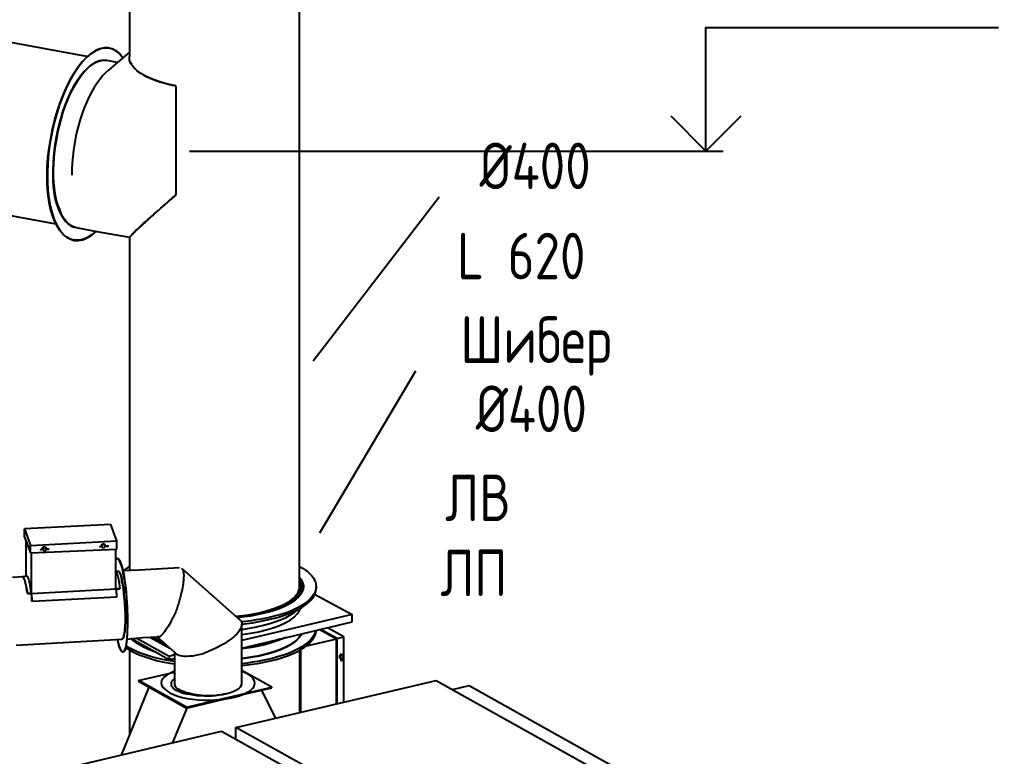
# Model space of a CAD drawing. Header units: metres. Extents: x 20 to 415, y 5 to 292.
# Drawn here: x 264.24 to 288.69, y 175.1 to 193.51 of the extents above; entities that cross this region are included whole.
import ezdxf

# ---------------------------------------------------------------- set-up
doc = ezdxf.new("R2010")
doc.units = ezdxf.units.M
for name, color, linetype in [('АРМАТУРА', 8, 'Continuous'), ('ВОЗДУХОВОДЫ', 7, 'Continuous'), ('ОБОЗНАЧЕНИЯ', 7, 'Continuous'), ('ОБОРУДОВАНИЕ', 8, 'Continuous')]:
    doc.layers.add(name, color=color, linetype=linetype)
doc.styles.add('GOST', font='isocpeur.ttf')

msp = doc.modelspace()

# ---------------------------------------------------------------- linework, layer by layer
at = {"layer": 'АРМАТУРА'}
for points in [[(266.518, 180.898), (264.365, 180.786)], [(266.668, 180.486), (266.518, 180.898)], [(264.365, 180.786), (264.514, 180.374)], [(264.365, 180.58), (264.365, 180.786)], [(264.365, 180.58), (264.514, 180.187)], [(264.402, 180.505), (264.402, 179.606)], [(264.514, 180.374), (266.668, 180.486)], [(266.293, 180.374), (266.294, 180.38), (266.295, 180.385), (266.298, 180.391), (266.301, 180.395), (266.305, 180.4), (266.309, 180.404), (266.314, 180.407), (266.32, 180.41), (266.325, 180.411), (266.331, 180.412), (266.336, 180.412), (266.342, 180.411), (266.347, 180.411), (266.352, 180.41), (266.356, 180.409), (266.36, 180.408), (266.364, 180.405), (266.366, 180.402), (266.368, 180.398), (266.368, 180.393)], [(266.368, 180.374), (266.368, 180.379), (266.366, 180.383), (266.364, 180.386), (266.36, 180.389), (266.356, 180.391), (266.352, 180.392), (266.347, 180.392), (266.342, 180.393), (266.336, 180.393), (266.331, 180.393), (266.325, 180.392), (266.32, 180.391), (266.314, 180.388), (266.309, 180.385), (266.305, 180.381), (266.301, 180.377), (266.298, 180.372), (266.295, 180.366), (266.294, 180.361), (266.293, 180.355)], [(266.668, 180.281), (266.668, 180.486)], [(264.514, 180.187), (264.514, 180.374)], [(264.514, 180.187), (266.668, 180.281)], [(264.533, 180.187), (264.533, 179.176)], [(264.758, 180.262), (264.814, 180.299)], [(264.833, 180.281), (264.777, 180.262)], [(264.833, 180.281), (264.777, 180.262)], [(264.814, 180.299), (264.815, 180.305), (264.816, 180.31), (264.819, 180.316), (264.822, 180.321), (264.826, 180.325), (264.83, 180.329), (264.835, 180.332), (264.84, 180.335), (264.846, 180.336), (264.851, 180.337), (264.857, 180.337), (264.863, 180.336), (264.868, 180.336), (264.874, 180.336), (264.88, 180.334), (264.885, 180.333), (264.891, 180.33), (264.896, 180.327), (264.902, 180.323), (264.908, 180.318)], [(264.908, 180.299), (264.907, 180.304), (264.906, 180.308), (264.903, 180.312), (264.9, 180.314), (264.896, 180.316), (264.892, 180.317), (264.887, 180.318), (264.881, 180.318), (264.876, 180.318), (264.87, 180.318), (264.86, 180.317), (264.852, 180.316), (264.846, 180.313), (264.841, 180.31), (264.837, 180.306), (264.835, 180.302), (264.834, 180.297), (264.833, 180.292), (264.833, 180.286), (264.833, 180.281)], [(264.833, 180.281), (264.833, 180.275), (264.833, 180.271), (264.833, 180.268), (264.833, 180.266), (264.833, 180.264), (264.833, 180.263), (264.833, 180.262), (264.833, 180.262), (264.833, 180.262), (264.833, 180.262)], [(264.833, 180.262), (264.833, 180.257), (264.835, 180.253), (264.837, 180.249), (264.841, 180.247), (264.845, 180.245), (264.849, 180.244), (264.854, 180.244), (264.859, 180.243), (264.865, 180.243), (264.87, 180.243), (264.876, 180.244), (264.881, 180.245), (264.887, 180.248), (264.892, 180.251), (264.896, 180.255), (264.9, 180.259), (264.903, 180.264), (264.906, 180.269), (264.907, 180.275), (264.908, 180.281)], [(264.964, 180.262), (264.889, 180.281)], [(264.964, 180.281), (264.889, 180.281)], [(264.908, 180.281), (264.908, 180.286), (264.908, 180.29), (264.908, 180.293), (264.908, 180.295), (264.908, 180.297), (264.908, 180.298), (264.908, 180.299), (264.908, 180.299), (264.908, 180.299), (264.908, 180.299)], [(264.908, 180.299), (264.983, 180.281)], [(266.237, 180.337), (266.293, 180.374)], [(266.312, 180.355), (266.256, 180.337)], [(266.312, 180.355), (266.256, 180.337)], [(266.293, 180.337), (266.298, 180.332), (266.303, 180.328), (266.306, 180.325), (266.31, 180.322), (266.314, 180.32), (266.319, 180.319), (266.324, 180.319), (266.331, 180.318), (266.339, 180.318), (266.349, 180.318), (266.354, 180.319), (266.359, 180.32), (266.362, 180.323), (266.365, 180.326), (266.368, 180.33), (266.371, 180.334), (266.374, 180.339), (266.378, 180.344), (266.382, 180.35), (266.387, 180.355)], [(266.293, 180.355), (266.293, 180.35), (266.293, 180.346), (266.293, 180.343), (266.293, 180.341), (266.293, 180.339), (266.293, 180.338), (266.293, 180.337), (266.293, 180.337), (266.293, 180.337), (266.293, 180.337)], [(266.387, 180.355), (266.387, 180.36), (266.387, 180.365), (266.386, 180.368), (266.386, 180.37), (266.385, 180.372), (266.383, 180.373), (266.38, 180.374), (266.377, 180.374), (266.373, 180.374), (266.368, 180.374)], [(266.368, 180.374), (266.462, 180.355)], [(266.424, 180.337), (266.368, 180.355)], [(266.424, 180.355), (266.368, 180.355)], [(266.462, 180.355), (266.424, 180.337)], [(266.462, 180.355), (266.424, 180.355)], [(266.649, 179.288), (266.649, 180.281)], [(266.649, 179.7), (266.66, 179.685), (266.671, 179.665), (266.682, 179.637), (266.693, 179.604), (266.703, 179.564), (266.712, 179.519), (266.721, 179.469), (266.729, 179.414), (266.736, 179.353), (266.743, 179.288)], [(264.327, 179.588), (264.322, 179.588), (264.318, 179.588), (264.315, 179.588), (264.313, 179.588), (264.311, 179.588), (264.31, 179.588), (264.309, 179.588), (264.309, 179.588), (264.309, 179.588), (264.309, 179.588)], [(264.421, 179.606), (264.327, 179.588)], [(264.44, 179.176), (264.428, 179.251), (264.417, 179.319), (264.406, 179.38), (264.395, 179.434), (264.383, 179.48), (264.372, 179.518), (264.361, 179.548), (264.35, 179.57), (264.338, 179.583), (264.327, 179.588)], [(264.365, 179.513), (264.371, 179.494), (264.378, 179.471), (264.386, 179.444), (264.394, 179.413), (264.402, 179.38), (264.411, 179.343), (264.419, 179.304), (264.426, 179.263), (264.433, 179.22), (264.44, 179.176)], [(264.533, 179.176), (264.526, 179.252), (264.518, 179.321), (264.508, 179.384), (264.496, 179.441), (264.484, 179.489), (264.471, 179.53), (264.458, 179.563), (264.445, 179.587), (264.433, 179.602), (264.421, 179.606)], [(264.44, 179.176), (264.533, 179.176)], [(264.533, 179.176), (264.44, 179.176)], [(264.533, 179.176), (266.649, 179.288)], [(264.552, 178.97), (264.552, 178.992), (264.552, 179.015), (264.551, 179.037), (264.551, 179.059), (264.55, 179.08), (264.548, 179.101), (264.546, 179.121), (264.542, 179.14), (264.538, 179.158), (264.533, 179.176)], [(264.571, 178.97), (264.566, 178.992), (264.561, 179.015), (264.558, 179.037), (264.555, 179.059), (264.552, 179.08), (264.549, 179.101), (264.546, 179.121), (264.543, 179.14), (264.538, 179.158), (264.533, 179.176)], [(266.649, 179.288), (266.743, 179.288)], [(266.743, 179.288), (266.649, 179.288)], [(266.649, 179.288), (266.65, 179.266), (266.651, 179.245), (266.653, 179.225), (266.655, 179.205), (266.658, 179.185), (266.661, 179.166), (266.664, 179.146), (266.666, 179.125), (266.667, 179.104), (266.668, 179.082)], [(266.668, 179.082), (264.571, 178.97)], [(272.154, 178.034), (271.723, 178.277)], [(272.172, 178.052), (271.76, 178.277)], [(272.341, 178.09), (271.929, 178.315)], [(272.154, 178.034), (271.367, 177.846)], [(272.154, 176.405), (272.154, 178.034)], [(272.172, 178.052), (272.341, 178.09)], [(272.172, 176.423), (272.172, 178.052)], [(272.341, 176.461), (272.341, 178.09)], [(271.236, 177.753), (271.236, 177.752), (271.236, 177.751), (271.236, 177.749), (271.236, 177.746), (271.236, 177.743), (271.236, 177.741), (271.236, 177.738), (271.236, 177.736), (271.236, 177.735), (271.236, 177.734)], [(271.236, 177.734), (271.236, 176.199)], [(271.255, 176.199), (271.255, 177.772)], [(271.255, 177.772), (271.255, 177.766), (271.255, 177.76), (271.255, 177.755), (271.255, 177.749), (271.255, 177.743), (271.255, 177.738), (271.255, 177.732), (271.255, 177.727), (271.255, 177.721), (271.255, 177.715)], [(271.255, 177.715), (271.255, 176.199)], [(272.247, 177.641), (272.247, 177.635), (272.245, 177.631), (272.243, 177.628), (272.241, 177.625), (272.238, 177.622), (272.235, 177.619), (272.233, 177.616), (272.231, 177.612), (272.229, 177.608), (272.229, 177.603), (272.229, 177.597), (272.229, 177.592), (272.229, 177.587), (272.23, 177.582), (272.231, 177.577), (272.233, 177.573), (272.235, 177.57), (272.238, 177.568), (272.242, 177.566), (272.247, 177.566)], [(272.247, 177.641), (272.285, 177.678)], [(272.266, 177.547), (272.261, 177.547), (272.257, 177.549), (272.254, 177.552), (272.251, 177.555), (272.25, 177.559), (272.249, 177.563), (272.248, 177.568), (272.247, 177.573), (272.247, 177.579), (272.247, 177.584), (272.248, 177.59), (272.249, 177.595), (272.251, 177.601), (272.254, 177.606), (272.257, 177.61), (272.259, 177.614), (272.262, 177.617), (272.264, 177.62), (272.265, 177.621), (272.266, 177.622)], [(272.303, 177.659), (272.266, 177.622)], [(272.285, 177.472), (272.266, 177.547)], [(272.266, 177.547), (272.303, 177.491)], [(272.322, 177.659), (272.285, 177.622)], [(272.285, 177.622), (272.29, 177.622), (272.294, 177.622), (272.297, 177.622), (272.299, 177.622), (272.301, 177.622), (272.302, 177.622), (272.303, 177.622), (272.303, 177.622), (272.303, 177.622), (272.303, 177.622)], [(272.303, 177.622), (272.304, 177.621), (272.305, 177.62), (272.308, 177.617), (272.31, 177.614), (272.313, 177.61), (272.316, 177.606), (272.318, 177.601), (272.32, 177.595), (272.322, 177.59), (272.322, 177.584), (272.317, 177.579), (272.313, 177.575), (272.309, 177.572), (272.306, 177.568), (272.303, 177.566), (272.301, 177.563), (272.297, 177.56), (272.294, 177.556), (272.29, 177.552), (272.285, 177.547)], [(272.285, 177.566), (272.322, 177.491)]]:
    msp.add_lwpolyline(points, dxfattribs=at)
at = {"layer": 'ВОЗДУХОВОДЫ'}
for points in [[(266.986, 193.986), (266.986, 192.582)], [(271.236, 179.344), (271.236, 193.986)], [(265.919, 192.582), (261.032, 193.481)], [(266.031, 188.126), (265.925, 188.059), (265.819, 188.015), (265.715, 187.995), (265.614, 187.997), (265.516, 188.023), (265.423, 188.07), (265.335, 188.14), (265.254, 188.232), (265.18, 188.346), (265.114, 188.481), (265.057, 188.636), (265.01, 188.805), (264.974, 188.989), (264.948, 189.185), (264.934, 189.392), (264.929, 189.609), (264.935, 189.833), (264.952, 190.064), (264.981, 190.301), (265.02, 190.541), (265.069, 190.78), (265.127, 191.013), (265.193, 191.238), (265.266, 191.454), (265.345, 191.66), (265.431, 191.853), (265.523, 192.032), (265.619, 192.195), (265.72, 192.342), (265.825, 192.469), (265.937, 192.582), (266.049, 192.671), (266.159, 192.739), (266.266, 192.783), (266.371, 192.804), (266.471, 192.803), (266.567, 192.778), (266.657, 192.73), (266.741, 192.658), (266.817, 192.563)], [(266.817, 192.563), (266.736, 192.658), (266.648, 192.729), (266.554, 192.777), (266.456, 192.801), (266.354, 192.802), (266.249, 192.779), (266.14, 192.732), (266.03, 192.662), (265.919, 192.568), (265.806, 192.451), (265.696, 192.307), (265.591, 192.147), (265.492, 191.971), (265.399, 191.781), (265.313, 191.578), (265.233, 191.363), (265.162, 191.137), (265.099, 190.902), (265.046, 190.66), (265.001, 190.41), (264.968, 190.165), (264.947, 189.924), (264.937, 189.691), (264.939, 189.465), (264.952, 189.249), (264.976, 189.044), (265.01, 188.852), (265.054, 188.675), (265.107, 188.513), (265.17, 188.369), (265.246, 188.246), (265.329, 188.147), (265.417, 188.071), (265.511, 188.02), (265.61, 187.992), (265.713, 187.989), (265.82, 188.01), (265.931, 188.055), (266.045, 188.125), (266.162, 188.219)], [(266.986, 192.694), (266.462, 192.245)], [(266.424, 192.488), (266.333, 192.494), (266.241, 192.478), (266.147, 192.442), (266.053, 192.385), (265.959, 192.31), (265.865, 192.217), (265.772, 192.107), (265.681, 191.981), (265.593, 191.839), (265.507, 191.683), (265.431, 191.509), (265.361, 191.326), (265.298, 191.134), (265.242, 190.936), (265.193, 190.733), (265.152, 190.527), (265.12, 190.318), (265.096, 190.11), (265.081, 189.903), (265.076, 189.698)], [(266.424, 192.488), (266.356, 192.493), (266.285, 192.486), (266.213, 192.466), (266.14, 192.434), (266.066, 192.39), (265.992, 192.333), (265.917, 192.264), (265.842, 192.183), (265.768, 192.089), (265.694, 191.983), (265.623, 191.872), (265.555, 191.752), (265.491, 191.625), (265.431, 191.49), (265.376, 191.348), (265.325, 191.201), (265.278, 191.048), (265.237, 190.889), (265.201, 190.726), (265.17, 190.56), (265.139, 190.392), (265.116, 190.226), (265.098, 190.062), (265.088, 189.901), (265.083, 189.743), (265.085, 189.589), (265.093, 189.44), (265.106, 189.295), (265.126, 189.157), (265.151, 189.024), (265.181, 188.905), (265.216, 188.796), (265.256, 188.696), (265.299, 188.607), (265.348, 188.528), (265.4, 188.461), (265.458, 188.405), (265.52, 188.362), (265.586, 188.331), (265.657, 188.313)], [(265.657, 188.313), (265.586, 188.331), (265.52, 188.362), (265.458, 188.406), (265.4, 188.462), (265.348, 188.531), (265.299, 188.611), (265.256, 188.702), (265.216, 188.805), (265.181, 188.919), (265.151, 189.043), (265.126, 189.171), (265.106, 189.305), (265.093, 189.446), (265.085, 189.593), (265.083, 189.745), (265.088, 189.902), (265.098, 190.062), (265.116, 190.226), (265.139, 190.392), (265.17, 190.56), (265.201, 190.726), (265.237, 190.889), (265.278, 191.048), (265.325, 191.201), (265.376, 191.348), (265.431, 191.49), (265.491, 191.625), (265.555, 191.752), (265.623, 191.872), (265.694, 191.983), (265.768, 192.089), (265.842, 192.183), (265.917, 192.264), (265.992, 192.333), (266.066, 192.39), (266.14, 192.434), (266.213, 192.466), (266.286, 192.486), (266.356, 192.493), (266.424, 192.488)], [(265.132, 190.391), (265.163, 190.565), (265.2, 190.736), (265.241, 190.905), (265.287, 191.069), (265.338, 191.229), (265.394, 191.383), (265.454, 191.531), (265.518, 191.672), (265.585, 191.804), (265.657, 191.926), (265.731, 192.043), (265.807, 192.147), (265.884, 192.237), (265.962, 192.313), (266.04, 192.376), (266.119, 192.425), (266.197, 192.461), (266.274, 192.484), (266.35, 192.493), (266.424, 192.488)], [(266.686, 192.432), (266.424, 192.488)], [(266.424, 192.488), (266.424, 192.488), (266.424, 192.488)], [(268.147, 191.852), (267.94, 191.896), (267.749, 191.949), (267.575, 192.011), (267.42, 192.079), (267.286, 192.154), (267.174, 192.233), (267.086, 192.317), (267.024, 192.403), (266.99, 192.492), (266.986, 192.582)], [(267.005, 192.451), (267.005, 192.45), (267.005, 192.449), (267.005, 192.447), (267.006, 192.444), (267.007, 192.441), (267.009, 192.439), (267.011, 192.436), (267.014, 192.434), (267.018, 192.433), (267.023, 192.432), (267.024, 192.426), (267.025, 192.421), (267.028, 192.415), (267.03, 192.41), (267.033, 192.404), (267.036, 192.398), (267.038, 192.393), (267.04, 192.387), (267.042, 192.381), (267.042, 192.376), (267.048, 192.37), (267.053, 192.364), (267.059, 192.359), (267.065, 192.352), (267.07, 192.345), (267.076, 192.338), (267.081, 192.33), (267.087, 192.321), (267.093, 192.312), (267.098, 192.301), (267.104, 192.295), (267.112, 192.29), (267.119, 192.284), (267.127, 192.277), (267.136, 192.271), (267.144, 192.263), (267.152, 192.255), (267.16, 192.246), (267.167, 192.237), (267.173, 192.226), (267.179, 192.22), (267.186, 192.215), (267.195, 192.209), (267.204, 192.204), (267.213, 192.198), (267.223, 192.192), (267.234, 192.187), (267.245, 192.181), (267.256, 192.175), (267.267, 192.17), (267.278, 192.164), (267.289, 192.157), (267.301, 192.149), (267.312, 192.141), (267.323, 192.132), (267.334, 192.124), (267.345, 192.116), (267.357, 192.108), (267.368, 192.101), (267.379, 192.095), (267.39, 192.09), (267.4, 192.086), (267.409, 192.082), (267.418, 192.079), (267.426, 192.076), (267.434, 192.073), (267.443, 192.07), (267.452, 192.067), (267.462, 192.063), (267.473, 192.058), (267.484, 192.052), (267.495, 192.046), (267.506, 192.041), (267.517, 192.036), (267.527, 192.032), (267.536, 192.028), (267.545, 192.025), (267.553, 192.022), (267.56, 192.021), (267.566, 192.02), (267.577, 192.015), (267.587, 192.011), (267.596, 192.007), (267.603, 192.004), (267.611, 192.001), (267.618, 191.999), (267.624, 191.996), (267.63, 191.992), (267.636, 191.988), (267.641, 191.983), (267.652, 191.982), (267.662, 191.981), (267.67, 191.979), (267.678, 191.976), (267.686, 191.973), (267.693, 191.97), (267.699, 191.968), (267.705, 191.966), (267.711, 191.964), (267.716, 191.964), (267.727, 191.959), (267.737, 191.955), (267.745, 191.952), (267.753, 191.949), (267.761, 191.948), (267.767, 191.947), (267.774, 191.946), (267.78, 191.945), (267.785, 191.945), (267.791, 191.945), (267.802, 191.94), (267.811, 191.936), (267.82, 191.933), (267.828, 191.931), (267.836, 191.929), (267.842, 191.928), (267.849, 191.927), (267.855, 191.927), (267.86, 191.926), (267.866, 191.926), (267.872, 191.921), (267.877, 191.917), (267.883, 191.914), (267.888, 191.912), (267.894, 191.91), (267.9, 191.909), (267.905, 191.908), (267.911, 191.908), (267.917, 191.908), (267.922, 191.908), (267.928, 191.907), (267.933, 191.906), (267.939, 191.904), (267.945, 191.901), (267.95, 191.898), (267.956, 191.896), (267.961, 191.893), (267.967, 191.891), (267.973, 191.89), (267.978, 191.889), (267.979, 191.889), (267.98, 191.889), (267.983, 191.889), (267.986, 191.889), (267.99, 191.889), (267.994, 191.889), (267.999, 191.889), (268.005, 191.889), (268.01, 191.889), (268.016, 191.889), (268.016, 191.889), (268.018, 191.889), (268.02, 191.889), (268.022, 191.888), (268.025, 191.887), (268.028, 191.885), (268.031, 191.883), (268.033, 191.879), (268.034, 191.875), (268.034, 191.87), (268.04, 191.87), (268.044, 191.87), (268.047, 191.87), (268.049, 191.87), (268.051, 191.87), (268.052, 191.87), (268.053, 191.87), (268.053, 191.87), (268.053, 191.87), (268.053, 191.87), (268.058, 191.87), (268.063, 191.87), (268.066, 191.87), (268.069, 191.87), (268.072, 191.87), (268.075, 191.87), (268.078, 191.87), (268.081, 191.87), (268.086, 191.87), (268.109, 191.87), (268.114, 191.865), (268.119, 191.861), (268.122, 191.858), (268.124, 191.856), (268.126, 191.854), (268.127, 191.853), (268.128, 191.852), (268.128, 191.852), (268.128, 191.852), (268.147, 191.852)], [(266.462, 192.245), (266.389, 192.178), (266.316, 192.099), (266.245, 192.011), (266.174, 191.914), (266.106, 191.807), (266.04, 191.692), (265.976, 191.569), (265.916, 191.439), (265.859, 191.302), (265.806, 191.159), (265.758, 191.011), (265.714, 190.861), (265.676, 190.708), (265.641, 190.554), (265.612, 190.398), (265.588, 190.242), (265.569, 190.086), (265.555, 189.931), (265.547, 189.776), (265.544, 189.623)], [(268.147, 191.852), (268.147, 189.137)], [(265.657, 188.313), (265.591, 188.33), (265.529, 188.359), (265.47, 188.4), (265.414, 188.452), (265.362, 188.514), (265.313, 188.587), (265.267, 188.669), (265.225, 188.76), (265.186, 188.86), (265.151, 188.968), (265.126, 189.09), (265.106, 189.217), (265.092, 189.35), (265.083, 189.488), (265.079, 189.631), (265.08, 189.777), (265.086, 189.927), (265.097, 190.08), (265.112, 190.235), (265.132, 190.391)], [(265.076, 189.698), (265.078, 189.587), (265.083, 189.479), (265.091, 189.373), (265.103, 189.271), (265.118, 189.172), (265.137, 189.077), (265.159, 188.986), (265.184, 188.9), (265.213, 188.819), (265.245, 188.743), (265.274, 188.668), (265.307, 188.6), (265.343, 188.538), (265.382, 188.484), (265.423, 188.437), (265.466, 188.397), (265.511, 188.365), (265.558, 188.34), (265.607, 188.322), (265.657, 188.313)], [(260.264, 189.305), (265.151, 188.406)], [(266.986, 188.069), (266.987, 188.069), (266.988, 188.07), (266.99, 188.07), (266.993, 188.071), (266.995, 188.072), (266.998, 188.074), (267.001, 188.076), (267.003, 188.079), (267.004, 188.083), (267.005, 188.088), (267.005, 188.089), (267.007, 188.09), (267.009, 188.093), (267.013, 188.096), (267.016, 188.1), (267.021, 188.104), (267.026, 188.109), (267.031, 188.115), (267.037, 188.12), (267.042, 188.126), (267.048, 188.131), (267.053, 188.137), (267.059, 188.142), (267.065, 188.148), (267.07, 188.154), (267.076, 188.159), (267.081, 188.165), (267.087, 188.171), (267.093, 188.176), (267.098, 188.182), (267.104, 188.187), (267.11, 188.193), (267.115, 188.199), (267.121, 188.206), (267.126, 188.212), (267.132, 188.22), (267.138, 188.228), (267.143, 188.236), (267.149, 188.246), (267.154, 188.257), (267.165, 188.262), (267.175, 188.268), (267.184, 188.274), (267.193, 188.28), (267.201, 188.287), (267.21, 188.295), (267.219, 188.303), (267.227, 188.311), (267.237, 188.321), (267.248, 188.332), (267.259, 188.342), (267.269, 188.352), (267.278, 188.361), (267.286, 188.37), (267.295, 188.378), (267.303, 188.387), (267.312, 188.396), (267.321, 188.405), (267.331, 188.415), (267.342, 188.425), (267.353, 188.436), (267.364, 188.446), (267.375, 188.455), (267.387, 188.464), (267.398, 188.472), (267.409, 188.48), (267.42, 188.489), (267.432, 188.498), (267.443, 188.508), (267.454, 188.519), (267.465, 188.53), (267.477, 188.541), (267.488, 188.553), (267.5, 188.564), (267.513, 188.575), (267.526, 188.586), (267.539, 188.597), (267.553, 188.609), (267.569, 188.62), (267.585, 188.631), (267.591, 188.637), (267.596, 188.642), (267.602, 188.648), (267.608, 188.654), (267.613, 188.659), (267.619, 188.665), (267.624, 188.67), (267.63, 188.676), (267.636, 188.682), (267.641, 188.687), (267.647, 188.693), (267.653, 188.699), (267.659, 188.704), (267.665, 188.71), (267.672, 188.715), (267.679, 188.721), (267.687, 188.727), (267.696, 188.732), (267.705, 188.738), (267.716, 188.743), (267.722, 188.749), (267.727, 188.755), (267.733, 188.76), (267.739, 188.766), (267.744, 188.772), (267.75, 188.777), (267.755, 188.783), (267.761, 188.788), (267.767, 188.794), (267.772, 188.8), (267.783, 188.81), (267.793, 188.82), (267.802, 188.829), (267.809, 188.837), (267.817, 188.844), (267.824, 188.851), (267.83, 188.857), (267.836, 188.863), (267.842, 188.869), (267.847, 188.875), (267.853, 188.88), (267.86, 188.886), (267.868, 188.891), (267.876, 188.897), (267.885, 188.903), (267.893, 188.908), (267.901, 188.914), (267.909, 188.919), (267.916, 188.925), (267.922, 188.931), (267.927, 188.936), (267.931, 188.94), (267.935, 188.944), (267.938, 188.947), (267.941, 188.949), (267.944, 188.952), (267.947, 188.955), (267.95, 188.959), (267.955, 188.963), (267.96, 188.968), (267.965, 188.973), (267.969, 188.978), (267.972, 188.981), (267.975, 188.984), (267.978, 188.987), (267.981, 188.99), (267.984, 188.993), (267.988, 188.996), (267.992, 189.001), (267.997, 189.006), (268.002, 189.006), (268.006, 189.008), (268.01, 189.01), (268.013, 189.012), (268.016, 189.015), (268.019, 189.018), (268.022, 189.02), (268.025, 189.022), (268.029, 189.024), (268.034, 189.024), (268.035, 189.029), (268.037, 189.034), (268.039, 189.037), (268.041, 189.039), (268.044, 189.041), (268.047, 189.042), (268.049, 189.043), (268.051, 189.043), (268.053, 189.043), (268.053, 189.043), (268.054, 189.048), (268.055, 189.052), (268.057, 189.055), (268.06, 189.058), (268.063, 189.06), (268.065, 189.061), (268.068, 189.061), (268.07, 189.062), (268.071, 189.062), (268.072, 189.062), (268.077, 189.067), (268.081, 189.071), (268.084, 189.074), (268.087, 189.077), (268.088, 189.078), (268.09, 189.079), (268.09, 189.08), (268.09, 189.08), (268.091, 189.081), (268.091, 189.081), (268.096, 189.081), (268.1, 189.083), (268.103, 189.085), (268.105, 189.087), (268.107, 189.09), (268.108, 189.093), (268.109, 189.095), (268.109, 189.097), (268.109, 189.099), (268.109, 189.099), (268.11, 189.099), (268.111, 189.099), (268.113, 189.1), (268.116, 189.101), (268.119, 189.102), (268.122, 189.103), (268.124, 189.106), (268.126, 189.109), (268.128, 189.113), (268.128, 189.118), (268.133, 189.118), (268.137, 189.118), (268.14, 189.118), (268.143, 189.118), (268.145, 189.118), (268.146, 189.118), (268.146, 189.118), (268.147, 189.118), (268.147, 189.118), (268.147, 189.118), (268.147, 189.123), (268.147, 189.127), (268.147, 189.13), (268.147, 189.133), (268.147, 189.134), (268.147, 189.136), (268.147, 189.136), (268.147, 189.136), (268.147, 189.137), (268.147, 189.137)], [(267.042, 188.126), (267.042, 188.126), (267.056, 188.144), (267.073, 188.164), (267.095, 188.186), (267.119, 188.21), (267.148, 188.236), (267.178, 188.263), (267.212, 188.292), (267.247, 188.323), (267.284, 188.355), (267.323, 188.388), (267.387, 188.451), (267.455, 188.516), (267.528, 188.583), (267.605, 188.653), (267.686, 188.725), (267.771, 188.799), (267.859, 188.875), (267.952, 188.954), (268.047, 189.035), (268.147, 189.118), (268.147, 189.119), (268.147, 189.12), (268.147, 189.122), (268.147, 189.125), (268.147, 189.127), (268.147, 189.13), (268.147, 189.133), (268.147, 189.135), (268.147, 189.136), (268.147, 189.137)], [(265.657, 188.313), (266.125, 188.219)], [(265.657, 188.313), (265.657, 188.313), (265.657, 188.313)], [(266.162, 188.219), (266.146, 188.208), (266.132, 188.197), (266.12, 188.186), (266.108, 188.176), (266.097, 188.166), (266.085, 188.156), (266.074, 188.147), (266.061, 188.139), (266.047, 188.132), (266.031, 188.126)], [(266.125, 188.219), (266.986, 188.069)], [(266.986, 188.069), (266.986, 179.738)], [(266.649, 180.018), (266.666, 180.04), (266.683, 180.05), (266.7, 180.048), (266.718, 180.033), (266.736, 180.007), (266.754, 179.969), (266.773, 179.919), (266.793, 179.857), (266.814, 179.784), (266.836, 179.7), (266.852, 179.607), (266.867, 179.508), (266.881, 179.404), (266.893, 179.295), (266.904, 179.183), (266.913, 179.068), (266.92, 178.951), (266.925, 178.833), (266.929, 178.714), (266.93, 178.595), (266.934, 178.475), (266.935, 178.362), (266.933, 178.257), (266.929, 178.159), (266.923, 178.069), (266.915, 177.987), (266.906, 177.915), (266.896, 177.851), (266.885, 177.797), (266.874, 177.753), (266.856, 177.726), (266.838, 177.712), (266.819, 177.711), (266.8, 177.722), (266.78, 177.746), (266.76, 177.781), (266.741, 177.828), (266.722, 177.886), (266.704, 177.955), (266.686, 178.034)], [(266.649, 180.018), (266.655, 180.033), (266.662, 180.043), (266.67, 180.049), (266.679, 180.05), (266.689, 180.046), (266.699, 180.039), (266.709, 180.026), (266.72, 180.009), (266.731, 179.988), (266.743, 179.962)], [(266.743, 179.962), (266.759, 179.924), (266.776, 179.876), (266.793, 179.819), (266.809, 179.755), (266.825, 179.684), (266.84, 179.606), (266.854, 179.524), (266.868, 179.436), (266.881, 179.345), (266.892, 179.251), (266.903, 179.149), (266.912, 179.047), (266.92, 178.944), (266.927, 178.842), (266.932, 178.741), (266.936, 178.64), (266.937, 178.541), (266.937, 178.444), (266.934, 178.35), (266.93, 178.258), (266.929, 178.172), (266.925, 178.092), (266.92, 178.02), (266.913, 177.954), (266.904, 177.896), (266.893, 177.845), (266.881, 177.801), (266.867, 177.765), (266.852, 177.736), (266.836, 177.715), (266.824, 177.709), (266.812, 177.711), (266.798, 177.722), (266.784, 177.741), (266.768, 177.769), (266.753, 177.806), (266.737, 177.851), (266.72, 177.904), (266.703, 177.965), (266.686, 178.034)], [(266.705, 179.719), (266.649, 179.719)], [(266.705, 179.719), (266.716, 179.721), (266.727, 179.717), (266.738, 179.706), (266.749, 179.69), (266.759, 179.667), (266.769, 179.639), (266.777, 179.606), (266.785, 179.567), (266.793, 179.524), (266.799, 179.475), (266.809, 179.429), (266.819, 179.379), (266.828, 179.327), (266.836, 179.271), (266.843, 179.213), (266.85, 179.153), (266.856, 179.091), (266.862, 179.027), (266.868, 178.962), (266.874, 178.895), (266.879, 178.828), (266.883, 178.761), (266.885, 178.694), (266.887, 178.629), (266.888, 178.565), (266.887, 178.503), (266.885, 178.442), (266.883, 178.385), (266.879, 178.329), (266.874, 178.277), (266.868, 178.234), (266.862, 178.194), (266.856, 178.159), (266.85, 178.127), (266.843, 178.099), (266.836, 178.076), (266.828, 178.058), (266.819, 178.045), (266.809, 178.037), (266.799, 178.034)], [(266.705, 179.719), (266.716, 179.721), (266.727, 179.717), (266.738, 179.706), (266.749, 179.69), (266.759, 179.667), (266.769, 179.639), (266.777, 179.606), (266.785, 179.567), (266.793, 179.524), (266.799, 179.475), (266.809, 179.429), (266.819, 179.379), (266.828, 179.327), (266.836, 179.271), (266.843, 179.213), (266.85, 179.153), (266.856, 179.091), (266.862, 179.027), (266.868, 178.962), (266.874, 178.895), (266.879, 178.828), (266.883, 178.761), (266.885, 178.694), (266.887, 178.629), (266.888, 178.565), (266.887, 178.503), (266.885, 178.442), (266.883, 178.385), (266.879, 178.329), (266.874, 178.277), (266.868, 178.234), (266.862, 178.194), (266.856, 178.159), (266.85, 178.127), (266.843, 178.099), (266.836, 178.076), (266.828, 178.058), (266.819, 178.045), (266.809, 178.037), (266.799, 178.034)], [(266.799, 178.034), (266.809, 178.037), (266.819, 178.045), (266.828, 178.058), (266.836, 178.076), (266.843, 178.099), (266.85, 178.127), (266.856, 178.159), (266.862, 178.194), (266.868, 178.234), (266.874, 178.277), (266.879, 178.329), (266.883, 178.385), (266.885, 178.442), (266.887, 178.503), (266.888, 178.565), (266.887, 178.629), (266.885, 178.694), (266.883, 178.761), (266.879, 178.828), (266.874, 178.895), (266.868, 178.962), (266.862, 179.027), (266.856, 179.091), (266.85, 179.153), (266.843, 179.213), (266.836, 179.271), (266.828, 179.327), (266.819, 179.379), (266.809, 179.429), (266.799, 179.475), (266.793, 179.524), (266.785, 179.567), (266.777, 179.606), (266.769, 179.639), (266.759, 179.667), (266.749, 179.69), (266.738, 179.706), (266.727, 179.717), (266.716, 179.721), (266.705, 179.719)], [(267.229, 179.756), (266.817, 179.738)], [(268.24, 179.812), (267.229, 179.756)], [(268.297, 179.794), (268.307, 179.781), (268.317, 179.765), (268.325, 179.745), (268.331, 179.723), (268.336, 179.698), (268.34, 179.67), (268.341, 179.639), (268.341, 179.606), (268.339, 179.57), (268.334, 179.532), (268.333, 179.491), (268.33, 179.449), (268.325, 179.406), (268.319, 179.361), (268.311, 179.316), (268.302, 179.272), (268.292, 179.227), (268.281, 179.184), (268.27, 179.141), (268.259, 179.101)], [(269.757, 178.502), (268.297, 179.794)], [(264.327, 179.588), (264.065, 179.569)], [(264.365, 179.513), (264.359, 179.529), (264.354, 179.542), (264.348, 179.554), (264.344, 179.564), (264.339, 179.571), (264.335, 179.578), (264.332, 179.582), (264.329, 179.585), (264.328, 179.587), (264.327, 179.588)], [(269.645, 178.595), (269.783, 178.609), (269.916, 178.626), (270.045, 178.648), (270.169, 178.673), (270.288, 178.701), (270.402, 178.732), (270.511, 178.765), (270.615, 178.8), (270.713, 178.838), (270.806, 178.876), (270.886, 178.917), (270.958, 178.959), (271.022, 179.003), (271.079, 179.049), (271.126, 179.096), (271.166, 179.145), (271.196, 179.194), (271.218, 179.244), (271.232, 179.294), (271.236, 179.344)], [(268.259, 179.101), (268.253, 179.072), (268.246, 179.043), (268.238, 179.012), (268.229, 178.981), (268.219, 178.949), (268.209, 178.916), (268.199, 178.883), (268.188, 178.85), (268.177, 178.816), (268.166, 178.783), (268.154, 178.749), (268.141, 178.715), (268.127, 178.682), (268.113, 178.649), (268.098, 178.617), (268.082, 178.585), (268.066, 178.553), (268.049, 178.523), (268.033, 178.493), (268.016, 178.464), (267.983, 178.405), (267.951, 178.35), (267.92, 178.3), (267.89, 178.254), (267.861, 178.214), (267.834, 178.179), (267.807, 178.148), (267.782, 178.123), (267.758, 178.104), (267.735, 178.09)], [(269.757, 178.502), (269.767, 178.496), (269.775, 178.488), (269.782, 178.48), (269.786, 178.472), (269.79, 178.462), (269.792, 178.452), (269.794, 178.441), (269.794, 178.43), (269.794, 178.419), (269.794, 178.408)], [(269.794, 178.408), (269.793, 178.391), (269.79, 178.372), (269.785, 178.353), (269.778, 178.333), (269.769, 178.312), (269.758, 178.291), (269.746, 178.269), (269.732, 178.247), (269.717, 178.225), (269.701, 178.202), (269.683, 178.18), (269.665, 178.159), (269.646, 178.139), (269.626, 178.12), (269.605, 178.102), (269.584, 178.084), (269.562, 178.066), (269.54, 178.049), (269.517, 178.032), (269.495, 178.015)], [(269.794, 177.435), (269.794, 178.408)], [(264.159, 177.884), (266.799, 178.034)], [(266.911, 178.034), (267.323, 178.071)], [(267.323, 178.071), (267.697, 178.09)], [(267.697, 178.09), (267.697, 178.09), (267.696, 178.09), (267.693, 178.09), (267.691, 178.09), (267.688, 178.09), (267.685, 178.09), (267.683, 178.09), (267.681, 178.09), (267.679, 178.09), (267.679, 178.09)], [(267.679, 178.09), (268.184, 177.641)], [(267.735, 178.09), (267.73, 178.09), (267.726, 178.09), (267.722, 178.09), (267.719, 178.09), (267.716, 178.09), (267.713, 178.09), (267.71, 178.09), (267.707, 178.09), (267.702, 178.09), (267.697, 178.09)], [(269.495, 178.015), (269.467, 177.993), (269.438, 177.972), (269.41, 177.952), (269.38, 177.933), (269.35, 177.914), (269.318, 177.896), (269.286, 177.879), (269.251, 177.862), (269.215, 177.845), (269.177, 177.828), (269.142, 177.811), (269.107, 177.794), (269.071, 177.777), (269.034, 177.76), (268.996, 177.743), (268.958, 177.727), (268.92, 177.71), (268.881, 177.693), (268.841, 177.676), (268.802, 177.659), (268.715, 177.639), (268.634, 177.623), (268.558, 177.611), (268.488, 177.604), (268.423, 177.601), (268.364, 177.601), (268.311, 177.606), (268.263, 177.614), (268.221, 177.625), (268.184, 177.641)], [(266.986, 177.753), (266.986, 175.675)], [(268.184, 177.641), (268.174, 177.646), (268.164, 177.652), (268.155, 177.658), (268.147, 177.664), (268.14, 177.671), (268.133, 177.678), (268.127, 177.686), (268.121, 177.695), (268.115, 177.705), (268.109, 177.715)], [(271.236, 177.734), (271.236, 177.735), (271.236, 177.736), (271.236, 177.738), (271.236, 177.741), (271.236, 177.743), (271.236, 177.746), (271.236, 177.749), (271.236, 177.751), (271.236, 177.752), (271.236, 177.753)], [(268.109, 177.697), (268.109, 177.472)], [(268.109, 177.472), (268.109, 177.466), (268.109, 177.461), (268.109, 177.456), (268.109, 177.451), (268.109, 177.446), (268.109, 177.442), (268.109, 177.439), (268.109, 177.437), (268.109, 177.435), (268.109, 177.435)], [(268.109, 177.229), (268.011, 177.187), (267.93, 177.142), (267.866, 177.094), (267.82, 177.044), (267.791, 176.992), (267.78, 176.94), (267.788, 176.888), (267.814, 176.837), (267.859, 176.788), (267.922, 176.742), (267.998, 176.694), (268.088, 176.65), (268.192, 176.612), (268.307, 176.579), (268.432, 176.552), (268.565, 176.532), (268.704, 176.517), (268.847, 176.51), (268.993, 176.51), (269.139, 176.517)], [(268.109, 177.435), (268.109, 176.929)], [(269.139, 176.517), (269.266, 176.526), (269.387, 176.539), (269.502, 176.558), (269.61, 176.581), (269.71, 176.608), (269.801, 176.64), (269.882, 176.675), (269.952, 176.713), (270.011, 176.754), (270.057, 176.798), (270.089, 176.843), (270.108, 176.89), (270.114, 176.936), (270.107, 176.982), (270.087, 177.027), (270.054, 177.072), (270.008, 177.114), (269.949, 177.155), (269.878, 177.193), (269.794, 177.229)], [(269.794, 176.929), (269.794, 177.435)], [(268.109, 176.929), (268.112, 176.901), (268.121, 176.875), (268.135, 176.85), (268.156, 176.826), (268.182, 176.803), (268.215, 176.781), (268.253, 176.76), (268.299, 176.74), (268.351, 176.722), (268.409, 176.704), (268.467, 176.688), (268.528, 176.673), (268.591, 176.66), (268.657, 176.648), (268.725, 176.639), (268.794, 176.632), (268.865, 176.627), (268.938, 176.625), (269.01, 176.626), (269.083, 176.629)], [(268.109, 176.929), (268.112, 176.901), (268.121, 176.875), (268.135, 176.85), (268.156, 176.826), (268.182, 176.803), (268.215, 176.781), (268.253, 176.76), (268.299, 176.74), (268.351, 176.722), (268.409, 176.704), (268.467, 176.688), (268.528, 176.673), (268.591, 176.66), (268.657, 176.648), (268.725, 176.639), (268.794, 176.632), (268.865, 176.627), (268.938, 176.625), (269.01, 176.626), (269.083, 176.629)], [(269.083, 176.629), (269.203, 176.638), (269.315, 176.653), (269.418, 176.674), (269.511, 176.7), (269.593, 176.73), (269.663, 176.764), (269.719, 176.802), (269.76, 176.842), (269.786, 176.885), (269.794, 176.929)], [(269.083, 176.629), (269.203, 176.638), (269.315, 176.653), (269.418, 176.674), (269.511, 176.7), (269.593, 176.73), (269.663, 176.764), (269.719, 176.802), (269.76, 176.842), (269.786, 176.885), (269.794, 176.929)]]:
    msp.add_lwpolyline(points, dxfattribs=at)
at = {"layer": 'ОБОЗНАЧЕНИЯ'}
for points in [[(281.384, 190.223), (281.384, 193.312), (288.686, 193.312)], [(280.504, 191.103), (281.384, 190.223), (282.264, 191.103)], [(268.484, 190.223), (281.815, 190.223)], [(271.573, 184.98), (274.719, 189.081)], [(271.742, 180.692), (274.138, 184.737)]]:
    msp.add_lwpolyline(points, dxfattribs=at)
at = {"layer": 'ОБОРУДОВАНИЕ'}
for points in [[(266.817, 179.738), (266.834, 179.749), (266.851, 179.76), (266.868, 179.771), (266.885, 179.782), (266.902, 179.794), (266.919, 179.805), (266.935, 179.816), (266.952, 179.827), (266.969, 179.839), (266.986, 179.85)], [(271.236, 179.85), (271.311, 179.804), (271.38, 179.758), (271.441, 179.71), (271.494, 179.661), (271.54, 179.611), (271.579, 179.56), (271.609, 179.508), (271.63, 179.454), (271.644, 179.4), (271.648, 179.344)], [(269.663, 178.595), (269.818, 178.609), (269.968, 178.629), (270.113, 178.652), (270.252, 178.681), (270.384, 178.712), (270.51, 178.748), (270.629, 178.786), (270.739, 178.827), (270.842, 178.87), (270.937, 178.914), (271.016, 178.965), (271.084, 179.019), (271.143, 179.074), (271.19, 179.13), (271.227, 179.188), (271.252, 179.245), (271.266, 179.303), (271.268, 179.361), (271.258, 179.419), (271.236, 179.475)], [(269.663, 178.595), (269.818, 178.609), (269.968, 178.629), (270.113, 178.652), (270.252, 178.681), (270.384, 178.712), (270.51, 178.748), (270.629, 178.786), (270.739, 178.827), (270.842, 178.87), (270.937, 178.914), (271.016, 178.965), (271.084, 179.019), (271.143, 179.074), (271.19, 179.13), (271.227, 179.188), (271.252, 179.245), (271.266, 179.303), (271.268, 179.361), (271.258, 179.419), (271.236, 179.475)], [(269.682, 178.577), (269.853, 178.596), (270.018, 178.619), (270.176, 178.647), (270.327, 178.679), (270.469, 178.715), (270.602, 178.755), (270.725, 178.798), (270.838, 178.846), (270.94, 178.897), (271.03, 178.951), (271.113, 179.008), (271.183, 179.068), (271.239, 179.128), (271.281, 179.19), (271.309, 179.253), (271.323, 179.316), (271.323, 179.38), (271.308, 179.444), (271.279, 179.507), (271.236, 179.569)], [(271.236, 179.569), (271.252, 179.547), (271.267, 179.524), (271.281, 179.502), (271.293, 179.479), (271.304, 179.457), (271.313, 179.434), (271.32, 179.412), (271.325, 179.389), (271.329, 179.367), (271.33, 179.344)], [(271.236, 179.475), (271.242, 179.464), (271.247, 179.453), (271.253, 179.441), (271.258, 179.429), (271.262, 179.417), (271.266, 179.404), (271.269, 179.39), (271.272, 179.376), (271.273, 179.361), (271.274, 179.344)], [(271.236, 179.344), (271.232, 179.294), (271.218, 179.244), (271.196, 179.194), (271.166, 179.145), (271.126, 179.096), (271.079, 179.049), (271.022, 179.003), (270.958, 178.959), (270.886, 178.917), (270.806, 178.876), (270.713, 178.838), (270.615, 178.8), (270.511, 178.765), (270.402, 178.732), (270.288, 178.701), (270.169, 178.673), (270.045, 178.648), (269.916, 178.626), (269.783, 178.609), (269.645, 178.595)], [(271.217, 179.195), (271.154, 179.107), (271.067, 179.024), (270.956, 178.947), (270.824, 178.876), (270.672, 178.811), (270.502, 178.752), (270.314, 178.701), (270.111, 178.658), (269.894, 178.622), (269.663, 178.595)], [(271.274, 179.176), (271.21, 179.088), (271.121, 179.006), (271.008, 178.928), (270.873, 178.857), (270.717, 178.792), (270.542, 178.734), (270.349, 178.682), (270.141, 178.639), (269.918, 178.604), (269.682, 178.577)], [(271.274, 179.344), (271.273, 179.327), (271.271, 179.311), (271.269, 179.294), (271.265, 179.278), (271.26, 179.263), (271.253, 179.247), (271.246, 179.233), (271.238, 179.219), (271.228, 179.206), (271.217, 179.195)], [(271.33, 179.344), (271.329, 179.327), (271.328, 179.311), (271.325, 179.294), (271.321, 179.277), (271.316, 179.26), (271.31, 179.243), (271.302, 179.226), (271.294, 179.21), (271.284, 179.193), (271.274, 179.176)], [(271.648, 179.344), (271.648, 179.327), (271.646, 179.309), (271.643, 179.29), (271.639, 179.27), (271.634, 179.251), (271.628, 179.231), (271.621, 179.212), (271.612, 179.193), (271.603, 179.175), (271.592, 179.157)], [(271.592, 179.101), (271.603, 179.123), (271.612, 179.144), (271.621, 179.164), (271.628, 179.184), (271.634, 179.204), (271.639, 179.224), (271.643, 179.244), (271.646, 179.264), (271.648, 179.285), (271.648, 179.307)], [(271.648, 179.307), (271.648, 179.344)], [(271.592, 179.157), (271.56, 179.107), (271.52, 179.058), (271.473, 179.01), (271.419, 178.964), (271.358, 178.918), (271.29, 178.874), (271.216, 178.831), (271.135, 178.789), (271.048, 178.748), (270.955, 178.708), (270.852, 178.675), (270.744, 178.643), (270.633, 178.613), (270.517, 178.584), (270.398, 178.558), (270.276, 178.534), (270.15, 178.512), (270.022, 178.493), (269.891, 178.477), (269.757, 178.464)], [(269.794, 178.408), (269.928, 178.426), (270.057, 178.444), (270.183, 178.465), (270.306, 178.487), (270.424, 178.511), (270.539, 178.538), (270.649, 178.567), (270.756, 178.598), (270.858, 178.633), (270.955, 178.67), (271.048, 178.706), (271.135, 178.744), (271.216, 178.785), (271.29, 178.827), (271.358, 178.872), (271.419, 178.917), (271.473, 178.963), (271.52, 179.009), (271.56, 179.056), (271.592, 179.101)], [(271.611, 179.157), (272.547, 178.652)], [(269.794, 178.277), (269.982, 178.307), (270.161, 178.342), (270.332, 178.381), (270.492, 178.424), (270.642, 178.471), (270.779, 178.523), (270.902, 178.577), (271.011, 178.636), (271.104, 178.698), (271.18, 178.764)], [(269.794, 178.146), (270.008, 178.178), (270.21, 178.217), (270.4, 178.264), (270.574, 178.317), (270.733, 178.375), (270.874, 178.44), (270.997, 178.51), (271.099, 178.584), (271.179, 178.663), (271.236, 178.745)], [(271.236, 178.745), (271.237, 178.751), (271.238, 178.756), (271.24, 178.762), (271.243, 178.768), (271.246, 178.773), (271.248, 178.779), (271.251, 178.785), (271.253, 178.79), (271.254, 178.796), (271.255, 178.801)], [(272.547, 178.652), (269.794, 177.996)], [(269.794, 177.809), (272.547, 178.464)], [(272.547, 178.464), (272.547, 178.652)], [(271.592, 178.071), (271.603, 178.088), (271.612, 178.105), (271.621, 178.122), (271.628, 178.14), (271.634, 178.158), (271.639, 178.176), (271.643, 178.196), (271.646, 178.216), (271.648, 178.236), (271.648, 178.258)], [(271.629, 178.258), (271.629, 178.242), (271.627, 178.227), (271.625, 178.213), (271.621, 178.199), (271.618, 178.186), (271.613, 178.174), (271.608, 178.162), (271.603, 178.15), (271.598, 178.139), (271.592, 178.127)], [(266.668, 178.034), (266.673, 178.029), (266.677, 178.025), (266.68, 178.022), (266.682, 178.019), (266.684, 178.017), (266.685, 178.016), (266.686, 178.016), (266.686, 178.015), (266.686, 178.015), (266.686, 178.015)], [(267.023, 178.052), (267.065, 178.014), (267.111, 177.976), (267.162, 177.94), (267.217, 177.904), (267.276, 177.87), (267.34, 177.837), (267.409, 177.805), (267.482, 177.774), (267.559, 177.744), (267.641, 177.715)], [(267.641, 177.715), (267.559, 177.744), (267.482, 177.774), (267.409, 177.805), (267.34, 177.837), (267.276, 177.87), (267.217, 177.904), (267.162, 177.94), (267.111, 177.976), (267.065, 178.014), (267.023, 178.052)], [(267.042, 178.052), (267.978, 177.528)], [(267.978, 177.603), (267.173, 178.052)], [(267.51, 178.071), (267.997, 177.809)], [(267.585, 178.071), (267.847, 177.94)], [(269.794, 177.547), (270.023, 177.579), (270.238, 177.62), (270.436, 177.669), (270.618, 177.724), (270.782, 177.786), (270.927, 177.853), (271.051, 177.925), (271.155, 178.002), (271.235, 178.082), (271.292, 178.165)], [(271.274, 178.146), (271.216, 178.064), (271.134, 177.985), (271.03, 177.91), (270.904, 177.841), (270.759, 177.776), (270.595, 177.717), (270.416, 177.664), (270.222, 177.618), (270.014, 177.579), (269.794, 177.547)], [(271.592, 178.127), (271.56, 178.077), (271.52, 178.028), (271.473, 177.981), (271.419, 177.934), (271.358, 177.889), (271.29, 177.844), (271.216, 177.801), (271.135, 177.759), (271.048, 177.718), (270.955, 177.678), (270.862, 177.645), (270.763, 177.613), (270.657, 177.582), (270.547, 177.553), (270.431, 177.526), (270.311, 177.5), (270.187, 177.476), (270.059, 177.454), (269.928, 177.434), (269.794, 177.416)], [(270.88, 178.071), (270.793, 178.033), (270.701, 177.997), (270.603, 177.963), (270.501, 177.932), (270.394, 177.903), (270.282, 177.876), (270.166, 177.851), (270.046, 177.828), (269.922, 177.808), (269.794, 177.79)], [(269.794, 177.378), (269.928, 177.391), (270.057, 177.407), (270.183, 177.426), (270.306, 177.448), (270.424, 177.472), (270.539, 177.498), (270.649, 177.527), (270.756, 177.557), (270.858, 177.589), (270.955, 177.622), (271.048, 177.662), (271.135, 177.703), (271.216, 177.745), (271.29, 177.788), (271.358, 177.832), (271.419, 177.878), (271.473, 177.925), (271.52, 177.972), (271.56, 178.021), (271.592, 178.071)], [(269.794, 177.809), (269.901, 177.822), (270.005, 177.838), (270.108, 177.856), (270.208, 177.877), (270.305, 177.9), (270.398, 177.925), (270.488, 177.951), (270.574, 177.978), (270.655, 178.006), (270.731, 178.034)], [(270.731, 178.034), (270.655, 178.006), (270.574, 177.978), (270.488, 177.951), (270.398, 177.925), (270.305, 177.9), (270.208, 177.877), (270.108, 177.856), (270.005, 177.838), (269.901, 177.822), (269.794, 177.809)], [(271.292, 178.165), (271.292, 178.164), (271.29, 178.163), (271.288, 178.161), (271.286, 178.158), (271.283, 178.155), (271.28, 178.153), (271.278, 178.15), (271.276, 178.148), (271.274, 178.147), (271.274, 178.146)], [(268.109, 177.472), (267.955, 177.497), (267.808, 177.526), (267.668, 177.558), (267.535, 177.594), (267.41, 177.634), (267.291, 177.676), (267.18, 177.72), (267.076, 177.767), (266.981, 177.815), (266.892, 177.865)], [(266.892, 177.828), (266.976, 177.773), (267.069, 177.72), (267.172, 177.67), (267.283, 177.623), (267.403, 177.58), (267.53, 177.539), (267.665, 177.503), (267.807, 177.47), (267.955, 177.441), (268.109, 177.416)], [(268.109, 177.641), (267.978, 177.603)], [(267.978, 177.603), (267.978, 177.528)], [(267.978, 177.528), (268.109, 177.547)], [(270.543, 176.835), (269.794, 177.247)], [(267.211, 177.004), (268.109, 177.21)], [(268.409, 176.33), (267.211, 177.004)], [(267.211, 177.004), (267.211, 176.985)], [(267.211, 176.985), (268.409, 176.311)], [(268.034, 176.91), (268.035, 176.927), (268.037, 176.942), (268.04, 176.956), (268.045, 176.97), (268.051, 176.983), (268.059, 176.995), (268.068, 177.007), (268.08, 177.019), (268.094, 177.03), (268.109, 177.041)], [(269.645, 175.824), (274.644, 177.004)], [(274.644, 177.004), (281.366, 173.241)], [(267.473, 176.835), (266.78, 175.132)], [(269.383, 176.667), (269.302, 176.647), (269.217, 176.631), (269.13, 176.619), (269.04, 176.612), (268.95, 176.608), (268.858, 176.609), (268.767, 176.613), (268.677, 176.621), (268.588, 176.633), (268.503, 176.648), (268.417, 176.662), (268.339, 176.679), (268.269, 176.7), (268.208, 176.724), (268.156, 176.751), (268.113, 176.78), (268.079, 176.811), (268.054, 176.843), (268.04, 176.877), (268.034, 176.91)], [(268.409, 176.33), (270.543, 176.835)], [(269.813, 176.648), (270.543, 176.817)], [(270.281, 176.761), (270.637, 176.049)], [(270.543, 176.817), (270.543, 176.835)], [(275.056, 176.779), (275.468, 176.873)], [(275.468, 176.873), (283.388, 172.435)], [(268.409, 176.311), (269.345, 176.536)], [(268.072, 175.45), (268.428, 176.311)], [(268.409, 176.311), (268.409, 176.33)], [(276.385, 172.061), (269.645, 175.824)], [(269.645, 175.525), (269.645, 175.824)], [(264.309, 174.551), (269.289, 175.731)], [(269.289, 175.731), (276.029, 171.967)]]:
    msp.add_lwpolyline(points, dxfattribs=at)

# ---------------------------------------------------------------- texts
at = {"layer": 'ОБОЗНАЧЕНИЯ', "style": 'GOST', "width": 0.8}
for s, p in [('%%c400', (275.728, 189.272)), ('L 620', (275.169, 187.021)), ('Шибер', (275.25, 184.931)), ('%%c400', (275.634, 183.206)), ('ЛВ', (274.872, 180.982)), ('ЛП', (274.751, 179.108))]:
    msp.add_text(s, height=1.1615, dxfattribs=at).set_placement(p)

doc.saveas('drawing.dxf')
